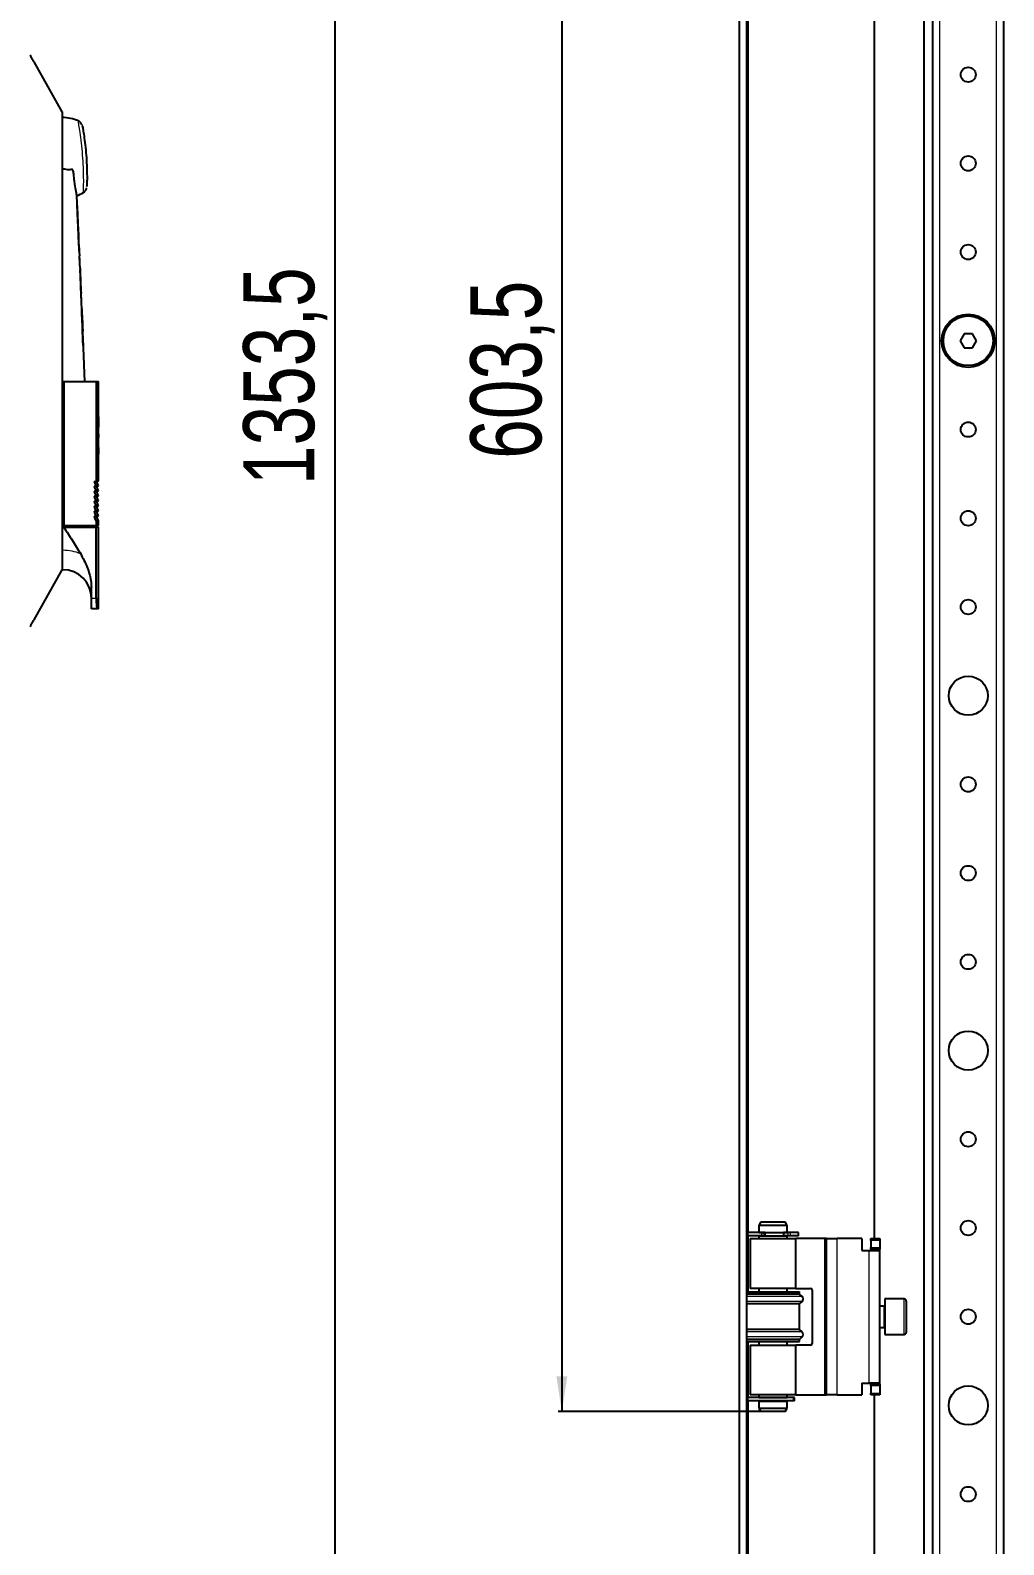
# Model space of a CAD drawing. Header units: millimetres. Extents: x -165 to 1228, y -811 to 1017.
# Drawn here: x 518.3 to 792.6, y -250.1 to 176.6 of the extents above; entities that cross this region are included whole.
import ezdxf

# ---------------------------------------------------------------- set-up
doc = ezdxf.new("R2010")
doc.units = ezdxf.units.MM
doc.layers.add('FORMAT', color=7, linetype='Continuous')
doc.styles.add('SLDTEXTSTYLE0', font='TXT', dxfattribs={"width": 0.75})
doc.dimstyles.new('SLDDIMSTYLE0', dxfattribs={"dimtxt": 20, "dimasz": 10, "dimexe": 0, "dimexo": 0.0625, "dimgap": 5, "dimtad": 2, "dimdec": 1, "dimrnd": 1e-09, "dimzin": 12, "dimdsep": 46, "dimtxsty": 'SLDTEXTSTYLE0', "dimsah": 1, "dimcen": 0.09, "dimadec": 0, "dimazin": 3, "dimtfac": 1, "dimtofl": 0, "dimtmove": 0, "dimatfit": 3, "dimfxl": 0, "dimfrac": 2, "dimtolj": 1, "dimtzin": 12, "dimarcsym": 0})

# ---------------------------------------------------------------- blocks, each defined once
blk = doc.blocks.new('_D_7')
at = {"layer": 'FORMAT'}
for p, q in [((724.13, 765.89), (603.06, 765.89)), ((604.06, 765.89), (604.06, -587.61)), ((724.13, -587.61), (603.06, -587.61))]:
    blk.add_line(p, q, dxfattribs=at)
for points in [[(604.06, 765.89), (602.52, 755.89), (605.59, 755.89)], [(604.06, -587.61), (605.59, -577.61), (602.52, -577.61)]]:
    blk.add_solid(points, dxfattribs=at)
at = {"layer": 'FORMAT', "insert": (578.27, 48.5), "char_height": 20, "attachment_point": 1, "rotation": 90, "style": 'SLDTEXTSTYLE0'}
blk.add_mtext('1353,5', dxfattribs=at)
blk = doc.blocks.new('_D_9')
at = {"layer": 'FORMAT'}
for p, q in [((724.13, 390.89), (667.06, 390.89)), ((668.06, 390.89), (668.06, -212.61)), ((724.13, -212.61), (667.06, -212.61))]:
    blk.add_line(p, q, dxfattribs=at)
for points in [[(668.06, 390.89), (666.52, 380.89), (669.59, 380.89)], [(668.06, -212.61), (669.59, -202.61), (666.52, -202.61)]]:
    blk.add_solid(points, dxfattribs=at)
at = {"layer": 'FORMAT', "insert": (642.27, 55.89), "char_height": 20, "attachment_point": 1, "rotation": 90, "style": 'SLDTEXTSTYLE0'}
blk.add_mtext('603,5', dxfattribs=at)

msp = doc.modelspace()

# ---------------------------------------------------------------- linework, layer by layer
at = {"color": 7, "linetype": 'Continuous', "lineweight": 25}
for p, q in [((718.06, 866.64), (718.06, -688.36)), ((720.06, 866.64), (720.06, -688.36)), ((770.06, 833.64), (770.06, -655.36)), ((772.56, -628.36), (772.56, 806.64)), ((792.56, -628.36), (792.56, 806.64)), ((756.06, 342.14), (756.06, -163.86)), ((527.27, 153.64), (519.35, 167.72)), ((527.27, 153.64), (527.27, 148.17)), ((527.27, 148.17), (527.27, 140.64)), ((527.27, 140.64), (527.27, 37.64)), ((534.21, 132.58), (534.22, 132.76)), ((531.79, 120.97), (531.39, 130.16)), ((531.51, 126.94), (531.46, 127.31)), ((531.52, 126.94), (531.47, 127.31)), ((531.47, 127.31), (531.59, 124.16)), ((531.52, 126.65), (531.51, 126.94)), ((531.52, 126.94), (531.51, 126.94)), ((531.53, 126.65), (531.52, 126.94)), ((531.53, 126.65), (531.52, 126.65)), ((531.88, 118.88), (531.78, 120.97)), ((531.79, 120.96), (531.78, 120.96)), ((532.06, 114.97), (531.83, 118.77)), ((532.04, 115.37), (531.9, 118.46)), ((531.9, 117.07), (532.14, 113.08)), ((532.03, 115.37), (532.06, 114.97)), ((532.1, 113.71), (532.05, 114.97)), ((532.06, 114.97), (532.05, 114.97)), ((532.08, 113.08), (532.07, 113.08)), ((532.14, 113.08), (532.08, 113.08)), ((532.23, 110.86), (532.13, 113.08)), ((532.17, 110.86), (532.17, 110.87)), ((532.17, 110.86), (532.17, 110.86)), ((532.29, 109.6), (532.24, 110.86)), ((532.28, 109.59), (532.28, 109.6)), ((532.39, 107.14), (532.3, 109.27)), ((532.4, 107.14), (532.39, 107.14)), ((532.6, 102.59), (532.4, 107.16)), ((532.45, 105.12), (532.49, 104.14)), ((532.46, 105.12), (532.5, 104.14)), ((532.57, 102.59), (532.56, 102.59)), ((532.69, 100.22), (532.59, 102.59)), ((532.64, 100.22), (532.64, 100.22)), ((532.81, 97.75), (532.7, 100.23)), ((532.76, 98.51), (532.77, 98.51)), ((532.77, 98.51), (532.78, 98.51)), ((532.8, 97.99), (532.79, 98.14)), ((532.82, 97.59), (532.8, 97.87)), ((532.84, 96.29), (532.82, 96.29)), ((532.85, 96.29), (532.83, 96.29)), ((532.89, 95.82), (532.84, 97.07)), ((532.87, 95.5), (532.84, 96.29)), ((532.88, 95.5), (532.85, 96.29)), ((532.86, 95.5), (532.85, 95.5)), ((532.86, 95.5), (532.88, 95.5)), ((532.87, 96.32), (532.92, 95.22)), ((532.91, 95.51), (532.89, 95.82)), ((532.95, 94.61), (532.91, 95.41)), ((533, 93.38), (532.95, 94.61)), ((533.04, 92.57), (533.02, 92.85)), ((533.05, 92.32), (533.04, 92.46)), ((533.18, 89.25), (533.06, 91.93)), ((533.06, 91.85), (533.06, 91.85)), ((533.07, 91.85), (533.07, 91.85)), ((781.41, 91.14), (780.25, 89.14)), ((783.72, 91.14), (781.41, 91.14)), ((784.87, 89.14), (783.72, 91.14)), ((533.18, 87.79), (533.12, 89.23)), ((533.14, 89.25), (533.13, 89.25)), ((533.26, 87.14), (533.17, 89.25)), ((533.69, 77.64), (533.27, 87.14)), ((780.25, 89.14), (781.41, 87.14)), ((781.41, 87.14), (783.72, 87.14)), ((783.72, 87.14), (784.87, 89.14)), ((527.27, 77.64), (527.48, 77.64)), ((527.48, 77.64), (527.72, 77.64)), ((527.72, 77.64), (527.72, 37.14)), ((527.72, 77.64), (536.83, 77.64)), ((536.83, 77.64), (536.83, 49.64)), ((536.83, 77.64), (537.48, 77.64)), ((537.48, 72.64), (537.48, 77.64)), ((537.23, 72.64), (537.48, 72.64)), ((537.23, 72.64), (537.23, 62.88)), ((537.47, 70.69), (537.47, 72.64)), ((537.35, 70.69), (537.35, 64.83)), ((537.36, 70.69), (537.35, 70.69)), ((537.36, 70.69), (537.36, 64.83)), ((537.36, 70.69), (537.48, 70.69)), ((537.48, 69.71), (537.41, 69.71)), ((537.41, 69.71), (537.41, 64.83)), ((537.47, 67.76), (537.47, 69.71)), ((537.48, 69.71), (537.48, 70.69)), ((537.36, 64.83), (537.35, 64.83)), ((537.41, 64.83), (537.36, 64.83)), ((537.46, 67.76), (537.46, 64.83)), ((537.47, 67.76), (537.46, 67.76)), ((537.47, 64.83), (537.46, 64.83)), ((537.47, 67.76), (537.47, 64.83)), ((537.47, 67.76), (537.48, 67.76)), ((537.47, 62.88), (537.47, 64.83)), ((537.48, 64.83), (537.47, 64.83)), ((537.48, 64.83), (537.48, 67.76)), ((537.41, 62.88), (537.23, 62.88)), ((537.41, 62.88), (537.41, 59.95)), ((537.48, 59.95), (537.41, 59.95)), ((537.46, 62.88), (537.46, 61.9)), ((537.47, 62.88), (537.46, 62.88)), ((537.47, 61.9), (537.46, 61.9)), ((537.47, 62.88), (537.47, 61.9)), ((537.47, 62.88), (537.48, 62.88)), ((537.47, 59.95), (537.47, 61.9)), ((537.48, 61.9), (537.47, 61.9)), ((537.48, 61.9), (537.48, 62.88)), ((537.48, 59.08), (537.48, 59.95)), ((537.37, 59.08), (537.23, 59.08)), ((537.23, 59.08), (537.23, 56.11)), ((537.23, 56.11), (537.3, 56.11)), ((537.29, 58.58), (537.29, 57.78)), ((537.3, 58.58), (537.29, 58.58)), ((537.3, 57.78), (537.29, 57.78)), ((537.29, 57.29), (537.29, 56.11)), ((537.3, 57.29), (537.29, 57.29)), ((537.3, 58.58), (537.3, 57.78)), ((537.3, 58.58), (537.36, 58.58)), ((537.36, 57.78), (537.3, 57.78)), ((537.3, 57.29), (537.3, 56.11)), ((537.3, 57.29), (537.35, 57.29)), ((537.38, 56.11), (537.4, 56.11)), ((537.4, 57.55), (537.39, 57.55)), ((537.39, 56.11), (537.43, 56.11)), ((537.43, 58.24), (537.42, 58.24)), ((537.43, 56.9), (537.42, 56.9)), ((537.42, 56.54), (537.42, 56.53)), ((537.43, 56.54), (537.42, 56.54)), ((537.43, 56.53), (537.42, 56.53)), ((537.42, 56.2), (537.42, 56.11)), ((537.43, 56.2), (537.42, 56.2)), ((537.43, 56.54), (537.43, 56.53)), ((537.43, 56.2), (537.43, 56.11)), ((537.47, 59.08), (537.44, 56.11)), ((537.44, 56.11), (537.47, 56.11)), ((537.46, 57.21), (537.47, 58.48)), ((537.47, 57.21), (537.46, 57.21)), ((537.46, 56.11), (537.46, 56.72)), ((537.47, 56.72), (537.46, 56.72)), ((537.48, 59.08), (537.47, 59.08)), ((537.48, 58.48), (537.47, 58.48)), ((537.47, 57.21), (537.48, 58.48)), ((537.47, 56.72), (537.47, 57.54)), ((537.47, 57.21), (537.48, 57.21)), ((537.47, 56.72), (537.48, 56.72)), ((537.47, 56.11), (537.47, 56.72)), ((537.48, 58.45), (537.48, 59.08)), ((537.48, 58.48), (537.48, 57.21)), ((537.48, 49.64), (537.48, 56.72)), ((536.29, 49.54), (536.72, 49.54)), ((536.29, 48.14), (536.72, 48.14)), ((537.38, 49.54), (536.72, 49.54)), ((537.38, 48.14), (536.72, 48.14)), ((537.48, 48.24), (536.83, 48.24)), ((537.48, 48.24), (536.98, 49.54)), ((537.48, 46.84), (536.98, 48.14)), ((536.29, 46.74), (536.72, 46.74)), ((536.29, 45.34), (536.72, 45.34)), ((536.29, 43.94), (536.72, 43.94)), ((537.38, 46.74), (536.72, 46.74)), ((537.38, 45.34), (536.72, 45.34)), ((537.38, 43.94), (536.72, 43.94)), ((537.48, 46.84), (536.83, 46.84)), ((537.48, 45.44), (536.83, 45.44)), ((537.48, 44.04), (536.83, 44.04)), ((537.48, 45.44), (536.98, 46.74)), ((537.48, 44.04), (536.98, 45.34)), ((537.48, 42.64), (536.98, 43.94)), ((536.29, 42.54), (536.72, 42.54)), ((536.29, 41.14), (536.72, 41.14)), ((536.29, 39.74), (536.72, 39.74)), ((537.38, 42.54), (536.72, 42.54)), ((537.38, 41.14), (536.72, 41.14)), ((537.38, 39.74), (536.72, 39.74)), ((537.48, 42.64), (536.83, 42.64)), ((537.48, 41.24), (536.83, 41.24)), ((537.48, 39.84), (536.83, 39.84)), ((536.83, 38.44), (536.83, 37.14)), ((537.48, 38.44), (536.83, 38.44)), ((537.48, 41.24), (536.98, 42.54)), ((537.48, 39.84), (536.98, 41.14)), ((537.48, 38.44), (536.98, 39.74)), ((537.48, 37.14), (537.48, 38.44)), ((527.27, 37.64), (527.27, 36.64)), ((527.27, 37.14), (527.48, 37.14)), ((527.48, 36.64), (527.27, 36.64)), ((527.48, 37.14), (527.72, 37.14)), ((527.48, 36.64), (527.72, 36.64)), ((527.72, 37.14), (536.83, 37.14)), ((527.72, 36.64), (536.83, 36.64)), ((535.48, 36.64), (535.46, 37.14)), ((536.83, 37.14), (537.48, 37.14)), ((536.83, 16.64), (536.83, 36.64)), ((536.83, 36.64), (537.48, 36.64)), ((537.48, 13.64), (537.48, 36.64)), ((527.27, 30.11), (527.27, 24.64)), ((519.35, 10.56), (527.27, 24.64)), ((527.27, 24.64), (527.48, 24.64)), ((535.48, 16.64), (535.48, 19.73)), ((537.2, 13.64), (535.48, 13.64)), ((537.48, 13.64), (537.2, 13.64)), ((720.41, -162.16), (720.41, -163.06)), ((724.41, -162.16), (720.41, -162.16)), ((724.14, -159.11), (723.56, -160.11)), ((723.56, -160.11), (723.56, -162.11)), ((731.56, -160.11), (723.56, -160.11)), ((723.56, -162.11), (731.56, -162.11)), ((724.06, -162.11), (724.06, -162.16)), ((724.14, -159.11), (730.98, -159.11)), ((725.05, -162.16), (724.41, -162.16)), ((725.39, -162.16), (725.05, -162.16)), ((725.39, -163.06), (725.39, -162.16)), ((725.39, -162.16), (725.39, -162.16)), ((730.49, -162.16), (730.49, -163.06)), ((730.51, -162.16), (730.49, -162.16)), ((731.8, -162.16), (730.51, -162.16)), ((731.56, -160.11), (730.98, -159.11)), ((731.06, -162.16), (731.06, -162.11)), ((731.56, -162.11), (731.56, -160.11)), ((732.53, -162.16), (731.8, -162.16)), ((734.71, -162.16), (732.53, -162.16)), ((734.71, -163.06), (734.71, -162.16)), ((724.41, -163.06), (720.41, -163.06)), ((721.11, -163.86), (721.11, -177.86)), ((721.11, -163.86), (734.01, -163.86)), ((723.56, -163.11), (723.56, -163.86)), ((723.56, -163.11), (731.56, -163.11)), ((724.06, -163.06), (724.06, -163.11)), ((725.05, -163.06), (724.41, -163.06)), ((725.39, -163.06), (725.05, -163.06)), ((725.39, -163.06), (725.39, -163.06)), ((730.51, -163.06), (730.49, -163.06)), ((731.8, -163.06), (730.51, -163.06)), ((731.06, -163.11), (731.06, -163.06)), ((731.56, -163.86), (731.56, -163.11)), ((732.53, -163.06), (731.8, -163.06)), ((734.71, -163.06), (732.53, -163.06)), ((734.01, -177.86), (734.01, -163.86)), ((742.11, -163.86), (734.01, -163.86)), ((742.61, -163.86), (742.11, -163.86)), ((742.61, -207.86), (742.61, -163.86)), ((742.61, -163.86), (745.61, -163.86)), ((752.61, -163.86), (745.61, -163.86)), ((752.61, -163.86), (752.61, -167.16)), ((755.11, -163.86), (757.61, -163.86)), ((755.11, -164.36), (755.11, -163.86)), ((755.11, -164.36), (755.11, -166.36)), ((755.11, -166.86), (755.11, -166.36)), ((757.61, -163.86), (757.61, -164.36)), ((757.61, -164.36), (757.61, -166.36)), ((757.61, -166.36), (757.61, -166.86)), ((752.61, -167.16), (754.61, -167.16)), ((754.61, -167.16), (757.61, -167.16)), ((757.61, -166.86), (755.11, -166.86)), ((755.11, -166.86), (755.11, -167.16)), ((757.61, -167.16), (757.61, -166.86)), ((757.61, -204.56), (757.61, -167.16)), ((720.06, -178.86), (735.06, -178.86)), ((734.01, -177.86), (721.11, -177.86)), ((723.56, -177.86), (723.56, -178.86)), ((731.56, -178.86), (731.56, -177.86)), ((734.01, -177.86), (738.11, -177.86)), ((735.06, -179.46), (735.06, -178.86)), ((738.61, -178.36), (738.61, -193.36)), ((735.06, -179.46), (720.06, -179.46)), ((735.06, -182.26), (720.06, -182.26)), ((735.76, -180.15), (735.06, -179.46)), ((735.06, -182.26), (735.76, -181.57)), ((735.06, -189.46), (735.06, -182.26)), ((758.86, -182.86), (757.61, -182.86)), ((764.51, -180.86), (759.11, -180.86)), ((759.11, -180.86), (759.11, -190.18)), ((765.11, -181.46), (765.11, -189.66)), ((735.06, -189.46), (720.06, -189.46)), ((735.76, -190.15), (735.06, -189.46)), ((735.06, -192.26), (735.76, -191.57)), ((757.61, -188.86), (758.86, -188.86)), ((759.11, -190.18), (759.11, -190.86)), ((759.11, -190.86), (764.51, -190.86)), ((765.11, -189.66), (765.11, -190.26)), ((735.06, -192.26), (720.06, -192.26)), ((720.06, -192.86), (735.06, -192.86)), ((721.11, -193.86), (721.11, -207.86)), ((721.11, -193.86), (734.01, -193.86)), ((723.56, -192.86), (723.56, -193.86)), ((731.56, -193.86), (731.56, -192.86)), ((734.01, -207.86), (734.01, -193.86)), ((738.11, -193.86), (734.01, -193.86)), ((735.06, -192.86), (735.06, -192.26)), ((752.61, -204.56), (754.61, -204.56)), ((752.61, -204.56), (752.61, -207.86)), ((757.61, -204.56), (754.61, -204.56)), ((755.11, -204.56), (755.11, -204.86)), ((757.61, -204.86), (757.61, -204.56)), ((720.41, -208.66), (720.41, -209.56)), ((733.3, -208.66), (720.41, -208.66)), ((734.01, -207.86), (721.11, -207.86)), ((723.56, -207.86), (723.56, -208.61)), ((723.56, -208.61), (731.56, -208.61)), ((724.06, -208.61), (724.06, -208.66)), ((731.06, -208.66), (731.06, -208.61)), ((731.56, -208.61), (731.56, -207.86)), ((733.39, -208.66), (733.3, -208.66)), ((733.39, -209.56), (733.39, -208.66)), ((733.6, -208.66), (733.39, -208.66)), ((733.6, -209.56), (733.6, -208.66)), ((734.01, -207.86), (742.11, -207.86)), ((742.11, -207.86), (742.61, -207.86)), ((745.61, -207.86), (742.61, -207.86)), ((745.61, -207.86), (752.61, -207.86)), ((755.11, -204.86), (757.61, -204.86)), ((755.11, -205.36), (755.11, -204.86)), ((755.11, -205.36), (755.11, -207.36)), ((755.11, -207.86), (755.11, -207.36)), ((757.61, -207.86), (755.11, -207.86)), ((756.06, -207.86), (756.06, -538.86)), ((757.61, -204.86), (757.61, -205.36)), ((757.61, -205.36), (757.61, -207.36)), ((757.61, -207.36), (757.61, -207.86)), ((733.3, -209.56), (720.41, -209.56)), ((723.56, -209.61), (723.56, -211.61)), ((723.56, -209.61), (731.56, -209.61)), ((723.56, -211.61), (724.14, -212.61)), ((723.56, -211.61), (728.32, -211.61)), ((724.06, -209.56), (724.06, -209.61)), ((728.21, -212.61), (724.14, -212.61)), ((730.98, -212.61), (728.21, -212.61)), ((728.32, -211.61), (731.56, -211.61)), ((730.98, -212.61), (731.56, -211.61)), ((731.06, -209.61), (731.06, -209.56)), ((731.56, -211.61), (731.56, -209.61)), ((733.39, -209.56), (733.3, -209.56)), ((733.6, -209.56), (733.39, -209.56))]:
    msp.add_line(p, q, dxfattribs=at)
at = {"color": 8, "linetype": 'Continuous', "lineweight": 18}
for p, q in [((774.56, -628.36), (774.56, 806.64)), ((790.56, -628.36), (790.56, 806.64)), ((720.66, -162.16), (720.66, 340.44)), ((532.46, 105.12), (532.45, 105.12)), ((532.5, 104.14), (532.49, 104.14)), ((527.48, 77.64), (527.48, 37.14)), ((536.83, 49.64), (537.48, 49.64)), ((527.48, 30.11), (527.27, 30.11)), ((527.48, 24.64), (527.48, 30.11)), ((535.48, 16.64), (536.83, 16.64)), ((724.41, -163.06), (724.41, -162.16)), ((725.05, -163.06), (725.05, -162.16)), ((725.39, -163.06), (725.39, -162.16)), ((730.51, -163.06), (730.51, -162.16)), ((731.8, -163.06), (731.8, -162.16)), ((732.53, -163.06), (732.53, -162.16)), ((720.66, -178.86), (720.66, -163.06)), ((742.11, -163.86), (742.11, -207.86)), ((745.61, -207.86), (745.61, -163.86)), ((757.61, -164.36), (755.11, -164.36)), ((755.11, -166.36), (757.61, -166.36)), ((754.61, -204.56), (754.61, -167.16)), ((735.76, -180.15), (720.06, -180.15)), ((735.76, -181.57), (720.06, -181.57)), ((758.86, -188.86), (758.86, -182.86)), ((764.51, -190.18), (764.51, -180.86)), ((735.76, -190.15), (720.06, -190.15)), ((735.76, -191.57), (720.06, -191.57)), ((764.51, -190.86), (764.51, -190.18)), ((720.66, -208.66), (720.66, -192.86)), ((733.3, -209.56), (733.3, -208.66)), ((757.61, -205.36), (755.11, -205.36)), ((755.11, -207.36), (757.61, -207.36)), ((720.66, -537.16), (720.66, -209.56))]:
    msp.add_line(p, q, dxfattribs=at)
at = {"color": 7, "linetype": 'Continuous', "lineweight": 25, "flags": 128}
for points in [[(531.83, 118.77), (531.87, 117.82), (531.9, 117.07)], [(532.08, 113.08), (532.13, 111.84), (532.17, 110.86)], [(532.45, 104.45), (532.56, 102.08), (532.64, 100.22)], [(532.49, 104.14), (532.53, 103.27), (532.56, 102.59)], [(532.5, 104.14), (532.54, 103.27), (532.57, 102.59)], [(532.84, 95.64), (533.03, 91.24), (533.18, 87.79)], [(533.13, 89.25), (532.97, 92.75), (532.85, 95.5)], [(533.14, 89.25), (532.98, 92.75), (532.86, 95.5)], [(537.39, 56.81), (537.39, 56.63), (537.39, 56.49)], [(537.42, 56.54), (537.42, 56.74), (537.42, 56.9)], [(537.43, 56.54), (537.43, 56.74), (537.43, 56.9)]]:
    msp.add_lwpolyline(points, dxfattribs=at)
at = {"color": 7, "linetype": 'Continuous', "lineweight": 25}
for centre, radius in [((782.56, 164.14), 2.1), ((782.56, 139.14), 2.1), ((782.56, 114.14), 2.1), ((782.56, 89.14), 7.5), ((782.56, 89.14), 7), ((782.56, 64.14), 2.1), ((782.56, 39.14), 2.1), ((782.56, 14.14), 2.1), ((782.56, -10.86), 5.5), ((782.56, -35.86), 2.1), ((782.56, -60.86), 2.1), ((782.56, -85.86), 2.1), ((782.56, -110.86), 5.5), ((782.56, -135.86), 2.1), ((782.56, -160.86), 2.1), ((782.56, -185.86), 2.1), ((782.56, -210.86), 5.5), ((782.56, -235.86), 2.1)]:
    msp.add_circle(centre, radius, dxfattribs=at)
for centre, radius, start, end in [((527.27, 140.64), 11.4, 66.3755, 90), ((527.27, 140.64), 11.4, 291.3621, 301.7163), ((537.38, 49.64), 0.1, 270, 360), ((537.38, 48.24), 0.1, 270, 0), ((537.38, 46.84), 0.1, 270, 0), ((537.38, 45.44), 0.1, 270, 0), ((537.38, 44.04), 0.1, 270, 360), ((537.38, 42.64), 0.1, 270, 0), ((537.38, 41.24), 0.1, 270, 0), ((537.38, 39.84), 0.1, 270, 0), ((527.48, 16.64), 8, 0, 90), ((738.11, -178.36), 0.5, 0, 90), ((735.06, -180.86), 1, 314.427, 45.573), ((758.86, -182.61), 0.25, 270, 0), ((764.51, -181.46), 0.6, 0, 90), ((735.06, -190.86), 1, 314.427, 45.573), ((758.86, -189.11), 0.25, 0, 90), ((764.51, -190.26), 0.6, 270, 360), ((738.11, -193.36), 0.5, 270, 0)]:
    msp.add_arc(centre, radius, start, end, dxfattribs=at)
at = {"color": 8, "linetype": 'Continuous', "lineweight": 18}
msp.add_arc((527.63, 18.04), 12.07, 66.2895, 90.7132, dxfattribs=at)
at = {"color": 7, "linetype": 'Continuous', "lineweight": 25}
for points, knots in [([(519.35, 167.72), (519.16, 168.03), (518.8, 168.61), (518.45, 169.31), (518.28, 169.64)], [0, 0, 0, 0, 0.5253232, 1, 1, 1, 1]), ([(532.9, 149.88), (532.88, 149.94), (532.82, 150.12), (532.64, 150.43), (532.33, 150.8), (532.02, 150.97), (531.85, 151.06)], [0, 0, 0, 0, 0.124152, 0.341643, 0.649974, 1, 1, 1, 1]), ([(532.98, 149.54), (532.97, 149.56), (532.96, 149.65), (533.05, 149.15), (533.25, 147.96), (533.59, 145.73), (533.9, 142.98), (534.14, 140.03), (534.25, 137.25), (534.27, 134.93), (534.24, 133.3), (534.21, 132.64), (534.21, 132.59), (534.21, 132.58)], [0, 0, 0, 0, 0.030403, 0.098769, 0.206023, 0.316924, 0.429796, 0.54227, 0.652144, 0.75822, 0.860909, 0.962167, 1, 1, 1, 1]), ([(531.37, 130.16), (531.37, 130.15), (531.38, 130.13), (531.13, 131.49), (530.81, 133.68), (530.52, 135.75), (530.45, 136.98), (530.21, 137.35), (530.14, 137.4), (530.08, 137.42), (529.95, 137.41), (529.51, 137.34), (528.58, 137.31), (527.77, 137.52), (527.29, 137.64)], [0, 0, 0, 0, 0.142088, 0.367463, 0.591561, 0.739426, 0.81331, 0.820191, 0.825612, 0.829303, 0.833042, 0.848757, 0.911877, 1, 1, 1, 1]), ([(533.27, 130.97), (533.35, 131.01), (533.57, 131.14), (533.82, 131.44), (534.03, 131.77), (534.13, 132.06), (534.17, 132.22), (534.18, 132.28)], [0, 0, 0, 0, 0.174702, 0.458342, 0.696381, 0.888501, 1, 1, 1, 1]), ([(531.62, 124.22), (531.6, 124.65), (531.56, 125.53), (531.54, 126.28), (531.53, 126.65)], [0, 0, 0, 0, 0.500963, 1, 1, 1, 1]), ([(531.59, 124.16), (531.62, 123.57), (531.67, 122.39), (531.76, 120.68), (531.84, 119.37), (531.89, 118.71), (531.9, 118.49), (531.9, 118.46), (531.9, 118.45)], [0, 0, 0, 0, 0.250282, 0.499393, 0.748791, 0.874699, 0.937286, 1, 1, 1, 1]), ([(531.79, 120.96), (531.79, 120.97), (531.79, 121.01), (531.78, 121.26), (531.75, 121.62), (531.72, 122.21), (531.67, 123.09), (531.63, 123.84), (531.62, 124.22)], [0, 0, 0, 0, 0.124416, 0.248357, 0.373982, 0.500169, 0.7494, 1, 1, 1, 1]), ([(532.29, 109.57), (532.29, 109.61), (532.29, 109.69), (532.29, 109.36), (532.3, 108.76), (532.32, 108.25), (532.32, 107.99)], [0, 0, 0, 0, 0.248736, 0.498686, 0.748107, 1, 1, 1, 1]), ([(532.32, 107.99), (532.33, 107.71), (532.35, 107.17), (532.39, 105.96), (532.43, 105.06), (532.45, 104.45)], [0, 0, 0, 0, 0.249362, 0.499672, 1, 1, 1, 1]), ([(532.39, 107.14), (532.39, 107.13), (532.39, 107.12), (532.39, 106.94), (532.39, 106.69), (532.4, 106.34), (532.42, 105.81), (532.44, 105.4), (532.45, 105.12)], [0, 0, 0, 0, 0.249432, 0.37514, 0.499356, 0.623458, 0.749245, 1, 1, 1, 1]), ([(532.4, 107.14), (532.4, 107.13), (532.4, 107.12), (532.4, 106.94), (532.4, 106.69), (532.41, 106.34), (532.43, 105.81), (532.45, 105.4), (532.46, 105.12)], [0, 0, 0, 0, 0.249432, 0.37514, 0.499356, 0.623458, 0.749245, 1, 1, 1, 1]), ([(532.79, 98.14), (532.79, 98.07), (532.8, 97.95), (532.81, 97.54), (532.83, 96.91), (532.86, 96.08), (532.89, 95.5), (532.9, 95.22)], [0, 0, 0, 0, 0.1246, 0.248977, 0.500405, 0.749333, 1, 1, 1, 1]), ([(532.91, 95.22), (532.89, 95.74), (532.86, 96.51), (532.82, 97.48), (532.81, 97.82), (532.8, 97.99)], [0, 0, 0, 0, 0.4989654, 0.749922, 1, 1, 1, 1]), ([(532.92, 95.22), (532.9, 95.64), (532.87, 96.27), (532.84, 97.07), (532.82, 97.42), (532.82, 97.59)], [0, 0, 0, 0, 0.50146, 0.750257, 1, 1, 1, 1]), ([(532.83, 96.29), (532.83, 96.28), (532.83, 96.26), (532.83, 96.11), (532.83, 95.93), (532.83, 95.76), (532.84, 95.68), (532.84, 95.64)], [0, 0, 0, 0, 0.249445, 0.498999, 0.74851, 0.873859, 1, 1, 1, 1]), ([(532.9, 95.22), (532.91, 94.94), (532.94, 94.38), (532.98, 93.56), (533.01, 92.93), (533.04, 92.52), (533.04, 92.39), (533.05, 92.32)], [0, 0, 0, 0, 0.248731, 0.497377, 0.750528, 0.875233, 1, 1, 1, 1]), ([(533.04, 92.46), (533.03, 92.63), (533.02, 92.97), (532.97, 93.93), (532.93, 94.7), (532.91, 95.22)], [0, 0, 0, 0, 0.249575, 0.500842, 1, 1, 1, 1]), ([(532.92, 95.22), (532.94, 94.84), (532.96, 94.36), (532.98, 93.94), (532.98, 93.86)], [0, 0, 0, 0, 0.802786, 1, 1, 1, 1]), ([(533.02, 92.85), (533.02, 93.02), (533, 93.37), (532.97, 94.17), (532.94, 94.8), (532.92, 95.22)], [0, 0, 0, 0, 0.2508953, 0.500775, 1, 1, 1, 1]), ([(533.05, 92.28), (533.05, 92.22), (533.06, 92.03), (533.06, 91.92), (533.07, 91.85)], [0, 0, 0, 0, 0.334971, 1, 1, 1, 1]), ([(533.18, 87.79), (533.18, 87.75), (533.19, 87.66), (533.2, 87.5), (533.21, 87.32), (533.22, 87.17), (533.23, 87.15), (533.23, 87.14)], [0, 0, 0, 0, 0.125388, 0.250591, 0.500192, 0.749805, 1, 1, 1, 1]), ([(537.35, 57.29), (537.36, 57.29), (537.37, 57.28), (537.38, 57.22), (537.38, 57.16), (537.39, 57.05), (537.39, 56.93), (537.39, 56.84), (537.39, 56.81)], [0, 0, 0, 0, 0.362307, 0.499762, 0.603895, 0.707751, 0.888159, 1, 1, 1, 1]), ([(537.42, 58.24), (537.42, 58.32), (537.42, 58.47), (537.42, 58.69), (537.41, 58.85), (537.39, 59.06), (537.37, 59.07), (537.36, 59.08)], [0, 0, 0, 0, 0.125885, 0.250002, 0.375256, 0.501237, 1, 1, 1, 1]), ([(537.36, 58.58), (537.37, 58.58), (537.38, 58.57), (537.39, 58.47), (537.39, 58.38), (537.39, 58.28), (537.39, 58.21), (537.39, 58.18)], [0, 0, 0, 0, 0.464779, 0.639498, 0.766783, 0.894486, 1, 1, 1, 1]), ([(537.39, 58.18), (537.39, 58.14), (537.39, 58.06), (537.39, 57.96), (537.39, 57.88), (537.38, 57.79), (537.37, 57.79), (537.36, 57.78)], [0, 0, 0, 0, 0.144848, 0.259554, 0.374146, 0.548842, 1, 1, 1, 1]), ([(537.43, 58.24), (537.43, 58.33), (537.43, 58.5), (537.42, 58.71), (537.42, 58.88), (537.4, 59.06), (537.38, 59.07), (537.37, 59.08)], [0, 0, 0, 0, 0.149141, 0.264134, 0.378852, 0.560232, 1, 1, 1, 1]), ([(537.39, 57.55), (537.4, 57.57), (537.41, 57.61), (537.41, 57.74), (537.42, 57.87), (537.42, 58.03), (537.42, 58.16), (537.42, 58.24)], [0, 0, 0, 0, 0.249783, 0.499064, 0.624235, 0.749653, 1, 1, 1, 1]), ([(537.42, 56.9), (537.42, 56.98), (537.41, 57.09), (537.41, 57.24), (537.41, 57.34), (537.41, 57.41), (537.4, 57.49), (537.4, 57.53), (537.39, 57.55)], [0, 0, 0, 0, 0.250367, 0.375745, 0.500635, 0.625633, 0.750126, 1, 1, 1, 1]), ([(537.39, 56.49), (537.39, 56.45), (537.39, 56.38), (537.39, 56.26), (537.39, 56.17), (537.39, 56.12), (537.39, 56.11)], [0, 0, 0, 0, 0.2561394, 0.5126978, 0.9190221, 1, 1, 1, 1]), ([(537.4, 57.55), (537.41, 57.58), (537.42, 57.63), (537.42, 57.8), (537.43, 57.99), (537.43, 58.15), (537.43, 58.23), (537.43, 58.24)], [0, 0, 0, 0, 0.331473, 0.546481, 0.762526, 0.960277, 1, 1, 1, 1]), ([(537.43, 56.9), (537.43, 57), (537.42, 57.16), (537.42, 57.36), (537.41, 57.48), (537.41, 57.52), (537.4, 57.55)], [0, 0, 0, 0, 0.336422, 0.52346, 0.710673, 1, 1, 1, 1]), ([(537.42, 56.2), (537.42, 56.21), (537.42, 56.22), (537.42, 56.26), (537.42, 56.36), (537.42, 56.46), (537.42, 56.53)], [0, 0, 0, 0, 0.1253633, 0.2500316, 0.4996752, 1, 1, 1, 1]), ([(537.43, 56.2), (537.43, 56.21), (537.43, 56.24), (537.43, 56.32), (537.43, 56.42), (537.43, 56.49), (537.43, 56.53)], [0, 0, 0, 0, 0.20263, 0.420406, 0.728008, 1, 1, 1, 1]), ([(536.82, 48.24), (536.73, 48.46), (536.6, 48.78), (536.42, 49.21), (536.33, 49.43), (536.29, 49.54)], [0, 0, 0, 0, 0.499993, 0.749996, 1, 1, 1, 1]), ([(536.82, 46.84), (536.73, 47.06), (536.6, 47.38), (536.42, 47.81), (536.33, 48.03), (536.29, 48.14)], [0, 0, 0, 0, 0.499993, 0.749996, 1, 1, 1, 1]), ([(536.72, 49.54), (536.73, 49.54), (536.76, 49.54), (536.8, 49.57), (536.82, 49.6), (536.82, 49.62), (536.83, 49.64), (536.83, 49.64)], [0, 0, 0, 0, 0.295691, 0.568687, 0.759853, 0.951912, 1, 1, 1, 1]), ([(536.72, 48.14), (536.73, 48.14), (536.76, 48.14), (536.8, 48.17), (536.82, 48.2), (536.82, 48.22), (536.83, 48.24), (536.83, 48.24)], [0, 0, 0, 0, 0.295691, 0.568687, 0.759853, 0.951912, 1, 1, 1, 1]), ([(536.82, 45.44), (536.73, 45.66), (536.6, 45.98), (536.42, 46.41), (536.33, 46.63), (536.29, 46.74)], [0, 0, 0, 0, 0.499993, 0.749996, 1, 1, 1, 1]), ([(536.82, 44.04), (536.73, 44.26), (536.6, 44.58), (536.42, 45.01), (536.33, 45.23), (536.29, 45.34)], [0, 0, 0, 0, 0.499993, 0.749996, 1, 1, 1, 1]), ([(536.82, 42.64), (536.73, 42.86), (536.6, 43.18), (536.42, 43.61), (536.33, 43.83), (536.29, 43.94)], [0, 0, 0, 0, 0.4999933, 0.7499958, 1, 1, 1, 1]), ([(536.72, 46.74), (536.73, 46.74), (536.76, 46.74), (536.8, 46.77), (536.82, 46.8), (536.82, 46.82), (536.83, 46.84), (536.83, 46.84)], [0, 0, 0, 0, 0.2956914, 0.5686867, 0.7598531, 0.9519121, 1, 1, 1, 1]), ([(536.72, 45.34), (536.73, 45.34), (536.76, 45.34), (536.8, 45.37), (536.82, 45.4), (536.82, 45.42), (536.83, 45.44), (536.83, 45.44)], [0, 0, 0, 0, 0.2956914, 0.5686867, 0.7598531, 0.9519121, 1, 1, 1, 1]), ([(536.72, 43.94), (536.73, 43.94), (536.76, 43.94), (536.8, 43.97), (536.82, 44), (536.82, 44.02), (536.83, 44.04), (536.83, 44.04)], [0, 0, 0, 0, 0.295691, 0.568687, 0.759853, 0.951912, 1, 1, 1, 1]), ([(536.82, 41.24), (536.73, 41.46), (536.6, 41.78), (536.42, 42.21), (536.33, 42.43), (536.29, 42.54)], [0, 0, 0, 0, 0.499993, 0.749996, 1, 1, 1, 1]), ([(536.82, 39.84), (536.73, 40.06), (536.6, 40.38), (536.42, 40.81), (536.33, 41.03), (536.29, 41.14)], [0, 0, 0, 0, 0.499993, 0.749996, 1, 1, 1, 1]), ([(536.82, 38.44), (536.73, 38.66), (536.6, 38.98), (536.42, 39.41), (536.33, 39.63), (536.29, 39.74)], [0, 0, 0, 0, 0.499993, 0.749996, 1, 1, 1, 1]), ([(536.72, 42.54), (536.73, 42.54), (536.76, 42.54), (536.8, 42.57), (536.82, 42.6), (536.82, 42.62), (536.83, 42.64), (536.83, 42.64)], [0, 0, 0, 0, 0.295691, 0.568687, 0.759853, 0.951912, 1, 1, 1, 1]), ([(536.72, 41.14), (536.73, 41.14), (536.76, 41.14), (536.8, 41.17), (536.82, 41.2), (536.82, 41.22), (536.83, 41.24), (536.83, 41.24)], [0, 0, 0, 0, 0.295691, 0.568687, 0.759853, 0.951912, 1, 1, 1, 1]), ([(536.72, 39.74), (536.73, 39.74), (536.76, 39.74), (536.8, 39.77), (536.82, 39.8), (536.82, 39.82), (536.83, 39.84), (536.83, 39.84)], [0, 0, 0, 0, 0.295691, 0.568687, 0.759853, 0.951912, 1, 1, 1, 1]), ([(527.27, 36.64), (527.27, 35.51), (527.27, 33.17), (527.27, 31.15), (527.27, 30.11)], [0, 0, 0, 0, 0.484389, 1, 1, 1, 1]), ([(527.72, 36.64), (528.54, 35.39), (530.19, 32.9), (531.72, 30.36), (532.48, 29.09)], [0, 0, 0, 0, 0.499713, 1, 1, 1, 1]), ([(532.48, 29.09), (533.09, 27.92), (534.33, 25.55), (535.34, 22.35), (535.45, 20.35), (535.48, 19.73)], [0, 0, 0, 0, 0.401015, 0.812371, 1, 1, 1, 1]), ([(535.48, 13.64), (535.48, 13.68), (535.48, 13.75), (535.48, 14.36), (535.48, 15.23), (535.48, 16.05), (535.48, 16.51), (535.48, 16.64)], [0, 0, 0, 0, 0.244194, 0.488981, 0.716656, 0.923156, 1, 1, 1, 1]), ([(536.83, 16.64), (536.83, 16.34), (536.84, 15.75), (536.9, 14.96), (536.98, 14.29), (537.08, 13.8), (537.16, 13.65), (537.2, 13.64), (537.2, 13.64)], [0, 0, 0, 0, 0.169896, 0.33938, 0.519039, 0.726848, 0.970472, 1, 1, 1, 1]), ([(518.28, 8.64), (518.45, 8.97), (518.8, 9.67), (519.16, 10.25), (519.35, 10.55)], [0, 0, 0, 0, 0.47459, 1, 1, 1, 1])]:
    msp.add_open_spline(points, degree=3, knots=knots, dxfattribs=at)
at = {"color": 8, "linetype": 'Continuous', "lineweight": 18}
for points, knots in [([(533.27, 130.94), (533.27, 130.96), (533.27, 131.01), (533.29, 131.79), (533.33, 133.71), (533.31, 136.46), (533.17, 139.75), (532.9, 143.25), (532.52, 146.51), (532.13, 149.14), (531.89, 150.54), (531.78, 151.14), (531.8, 151.03), (531.8, 150.99)], [0, 0, 0, 0, 0.038287, 0.14055, 0.24357, 0.349125, 0.457771, 0.568766, 0.680522, 0.791151, 0.899049, 0.96816, 1, 1, 1, 1]), ([(527.48, 30.11), (527.48, 30.11), (527.48, 30.2), (527.48, 30.79), (527.48, 31.94), (527.48, 33.64), (527.48, 35.23), (527.48, 36.24), (527.48, 36.64)], [0, 0, 0, 0, 0.000009, 0.046134, 0.306129, 0.566528, 0.826701, 1, 1, 1, 1])]:
    msp.add_open_spline(points, degree=3, knots=knots, dxfattribs=at)

# ---------------------------------------------------------------- dimensions: what is measured, and where the dimension line sits
at = {"layer": 'FORMAT'}
for base, p1, p2, picture, middle in [((604.06, -587.61), (724.14, 765.89), (724.14, -587.61), '_D_7', (604.06, 89.14)), ((668.06, -212.61), (724.14, 390.89), (724.14, -212.61), '_D_9', (668.06, 89.14))]:
    dim = msp.add_linear_dim(base=base, p1=p1, p2=p2, angle=90, dimstyle='SLDDIMSTYLE0', dxfattribs=at)
    dim.commit()
    dim.dimension.update_dxf_attribs({"geometry": picture, "text_midpoint": middle, "dimtype": 160})

doc.saveas('drawing.dxf')
